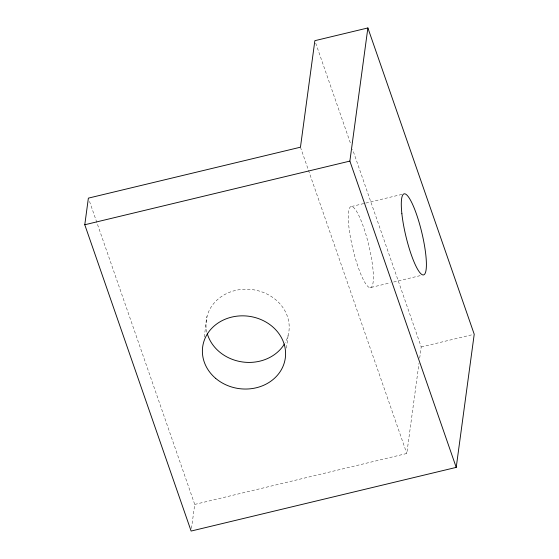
<?xml version="1.0" encoding="UTF-8"?>
<svg xmlns="http://www.w3.org/2000/svg" width="559" height="559" viewBox="0 0 559 559"><rect width="100%" height="100%" fill="white"/><g stroke="black" fill="none" stroke-linecap="round" stroke-linejoin="round"><path stroke-width="0.42" stroke-dasharray="2.79 2.1" d="M204.231 337.028L207.019 316.408M191.471 528.472L194.728 504.421L89.524 201.422M286.418 348.096L288.164 335.211M194.728 504.421L406.798 453.489L418.998 363.294M419.69 358.137L421.206 346.971L352.589 149.365M351.555 206.495L365.02 203.259M365.859 203.057L403.731 193.966M370.107 287.675A41.701 8.168 76.5 0 0 363.532 227.115A41.701 8.168 76.5 0 0 348.851 226.465A41.701 8.168 76.5 0 0 370.107 287.675L390.301 282.826M393.669 282.022L421.444 275.349M421.206 346.971L473.382 334.443M315.716 43.155L350.877 144.425M300.456 147.199L308.177 169.433M308.456 170.257L406.798 453.489M206.907 332.249A41.701 36.51 7.7 0 1 252.375 289.618A41.701 36.51 7.7 0 1 285.195 342.653"/><path stroke-width="0.84" d="M84.779 224.76L88.378 198.131L300.456 147.199L314.857 40.681L367.878 27.95L474.221 334.24L456.221 467.387L191.122 531.05L84.779 224.76L349.871 161.097L367.878 27.95M349.871 161.097L456.221 467.387M284.384 344.051A41.701 36.51 7.7 0 1 242.809 362.008A41.701 36.51 7.7 0 1 207.333 333.821M215.69 378.38A41.701 36.51 7.7 0 0 284.559 361.841A41.701 36.51 7.7 0 0 231.719 317.1A41.701 36.51 7.7 0 0 215.69 378.38M401.872 213.734A41.701 8.168 76.5 0 0 423.128 274.944A41.701 8.168 76.5 0 0 416.546 214.383A41.701 8.168 76.5 0 0 401.872 213.734"/></g></svg>
